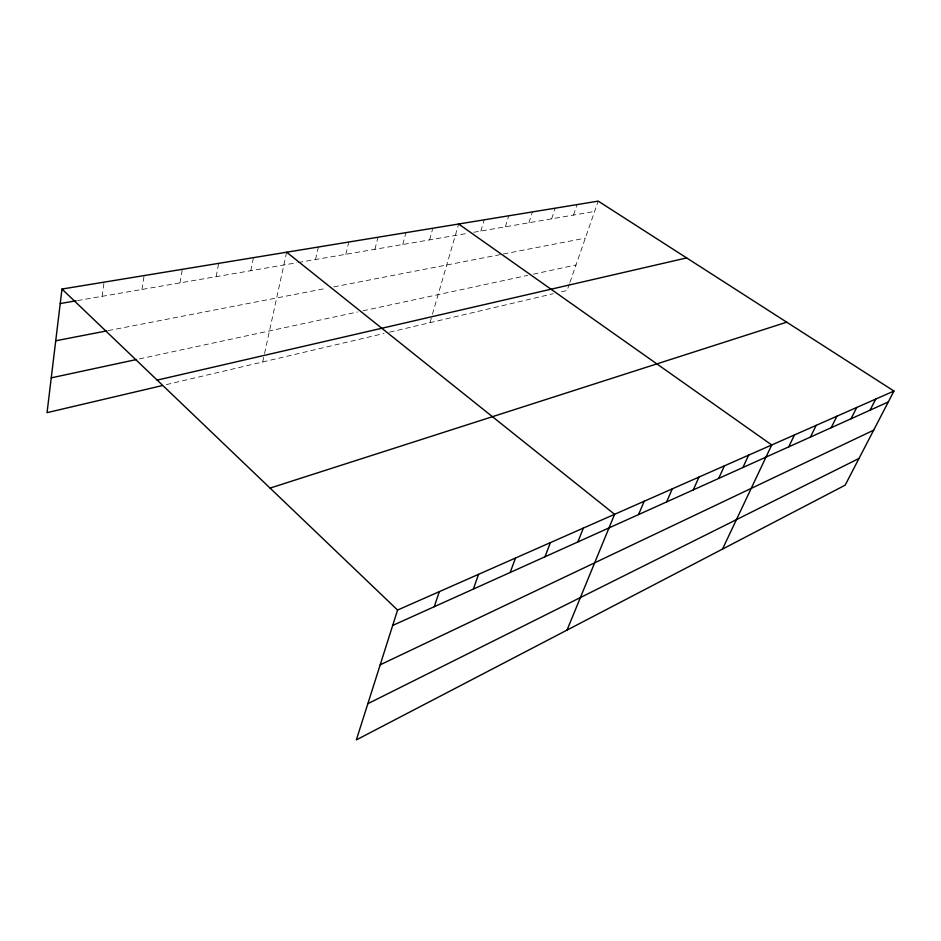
<?xml version="1.0" encoding="UTF-8"?>
<svg xmlns="http://www.w3.org/2000/svg" width="941" height="941" viewBox="0 0 941 941"><rect width="100%" height="100%" fill="white"/><g stroke="black" fill="none" stroke-linecap="round" stroke-linejoin="round"><path stroke-width="0.71" stroke-dasharray="4.71 3.53" d="M102.11 296.321L104.086 282.147M141.973 289.452L144.138 275.584M179.954 282.9L182.307 269.326M216.183 276.654L218.7 263.362M250.788 270.69L253.447 257.658M262.704 361.991L264.245 354.922M264.55 353.51L286.652 252.212M315.517 259.54L318.423 247.001M345.841 254.317L348.84 242.013M374.906 249.306L378 237.238M402.795 244.495L405.971 232.65M429.578 239.873L432.836 228.24M429.978 322.681L432.013 315.67M432.425 314.27L458.643 224.017M480.827 231.051L484.203 219.818M505.341 226.816L508.775 215.795M528.924 222.758L532.406 211.913M551.649 218.841L555.166 208.184M573.528 215.066L577.092 204.585M569.47 283.759L567.129 290.463L558.789 292.416M569.928 282.418L598.217 201.127M166.345 384.622L384.069 333.467M389.586 332.173L553.237 293.721M139.339 358.909L357.451 312M363.003 310.801L527.748 275.36M533.371 274.16L575.998 264.986M108.274 330.597L326.633 288.275M333.784 286.887L501.976 254.282M503.364 254.011L585.349 238.12M77.562 300.555L296.815 262.762M298.25 262.515L468.077 233.239M473.746 232.262L594.641 211.431"/><path stroke-width="1.41" d="M893.95 391.044L397.572 610.062L356.368 739.873L845.159 485.168L893.95 391.044L598.217 201.127L61.977 289.052L47.05 412.652L162.146 385.61M434.248 606.71L439.306 591.642M473.347 589.078L478.557 574.328M510.187 572.469L515.515 558.013M544.968 556.778L550.403 542.628M577.856 541.945L583.385 528.077M567.035 630.094L614.591 514.304L286.652 252.212M638.551 514.586L644.185 501.247M666.604 501.929L672.286 488.85M693.282 489.896L698.987 477.063M718.689 478.44L724.405 465.854M742.896 467.524L748.636 455.162M722.512 549.073L771.738 444.964L458.643 224.017M788.723 446.857L794.463 434.942M810.436 437.071L816.165 425.367M831.185 427.708L836.902 416.216M851.04 418.757L856.745 407.465M870.06 410.182L875.742 399.078M367.86 703.68L859.004 458.443M380.199 664.805L873.671 430.166M392.691 625.447L888.292 401.96M270.079 488.097L786.735 322.187M157.171 380.105L686.648 257.916M51.249 377.859L136.492 359.521M55.731 340.783L106.862 330.867M60.224 303.543L76.115 300.802M61.977 289.052L397.572 610.062"/></g></svg>
